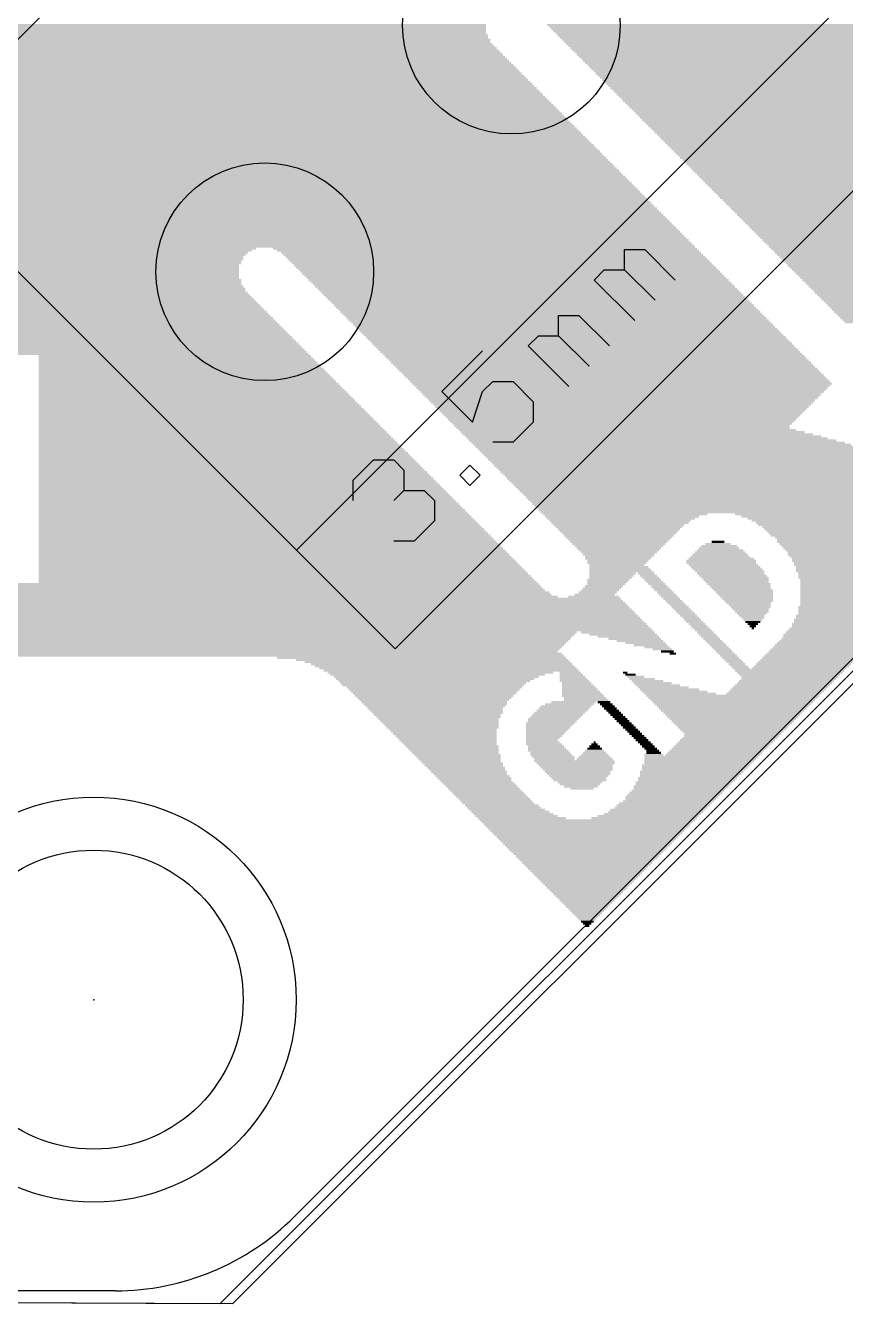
# Model space of a CAD drawing. Extents: x -40.8 to 40.8, y -42.1 to 43.9.
# Drawn here: x 15.45 to 23.67, y -40.77 to -27.94 of the extents above; entities that cross this region are included whole.
import ezdxf

# ---------------------------------------------------------------- set-up
doc = ezdxf.new("R2010")
doc.units = 0
for name, color, linetype in [('1', 22, 'CONTINUOUS'), ('16', 5, 'CONTINUOUS'), ('17', 82, 'CONTINUOUS'), ('20', 4, 'CONTINUOUS'), ('200', 2, 'CONTINUOUS'), ('21', 2, 'CONTINUOUS'), ('23', 2, 'CONTINUOUS'), ('27', 253, 'CONTINUOUS')]:
    doc.layers.add(name, color=color, linetype=linetype)

# ---------------------------------------------------------------- blocks, each defined once
blk = doc.blocks.new('ROUNDP')
blk.add_circle((0, 0), 0.5)
blk = doc.blocks.new('RECT')
blk.add_solid([(-0.5, -0.5), (0.5, -0.5), (-0.5, 0.5), (0.5, 0.5)])

msp = doc.modelspace()

# ---------------------------------------------------------------- linework, layer by layer
at = {"layer": '1'}
for p, q in [((17.526, -40.767), (40.767, -17.526)), ((-12.954, -40.64), (17.526, -40.767))]:
    msp.add_line(p, q, dxfattribs=at)
at = {"layer": '16'}
for p, q in [((17.399, -40.767), (40.64, -17.526)), ((-12.954, -40.64), (17.399, -40.767))]:
    msp.add_line(p, q, dxfattribs=at)
at = {"layer": '20'}
for p, q in [((39.8961, -18.143), (18.143, -39.8961)), ((16.3469, -40.64), (4.064, -40.64))]:
    msp.add_line(p, q, dxfattribs=at)
msp.add_circle((16.129, -37.719), 1.5, dxfattribs=at)
msp.add_arc((16.3469, -38.1), 2.54, 270, 315, dxfattribs=at)
at = {"layer": '21'}
for p, q in [((21.6281, -21.8235), (14.2035, -29.2481)), ((18.1633, -33.2079), (25.5879, -25.7833)), ((19.1533, -34.1979), (26.5779, -26.7733)), ((14.2035, -29.2481), (18.1633, -33.2079)), ((18.1633, -33.2079), (19.1533, -34.1979))]:
    msp.add_line(p, q, dxfattribs=at)
msp.add_circle((16.129, -37.719), 2.032, dxfattribs=at)
at = {"layer": '23'}
msp.add_point((16.129, -37.719), dxfattribs=at)
at = {"layer": '27'}
for p, q in [((21.4558, -30.3958), (21.4558, -30.192)), ((21.4558, -30.192), (21.6595, -30.192)), ((21.6595, -30.192), (21.9651, -30.4976)), ((21.1502, -30.4976), (21.2521, -30.3958)), ((21.5576, -30.9051), (21.1502, -30.4976)), ((21.2521, -30.3958), (21.4558, -30.3958)), ((21.4558, -30.3958), (21.7614, -30.7014)), ((20.7943, -31.0573), (20.7943, -30.8536)), ((20.7943, -30.8536), (20.998, -30.8536)), ((20.998, -30.8536), (21.3036, -31.1592)), ((20.4887, -31.1592), (20.5905, -31.0573)), ((20.5905, -31.0573), (20.7943, -31.0573)), ((20.7943, -31.0573), (21.0999, -31.3629)), ((20.0309, -31.2095), (19.6234, -31.6169)), ((20.8961, -31.5666), (20.4887, -31.1592)), ((20.0309, -31.6169), (20.1328, -31.5151)), ((20.1328, -31.5151), (20.3365, -31.5151)), ((20.3365, -31.5151), (20.5402, -31.7188)), ((19.6234, -31.6169), (19.929, -31.9225)), ((19.929, -31.9225), (20.0309, -31.6169)), ((20.5402, -31.7188), (20.5402, -31.9225)), ((20.5402, -31.9225), (20.3365, -32.1262)), ((20.3365, -32.1262), (20.1328, -32.1262)), ((18.733, -32.5073), (18.9368, -32.3036)), ((18.9368, -32.3036), (19.1405, -32.3036)), ((19.1405, -32.3036), (19.2424, -32.4055)), ((19.2424, -32.4055), (19.2424, -32.6092)), ((19.802, -32.457), (19.9039, -32.3551)), ((19.9039, -32.3551), (20.0057, -32.457)), ((18.733, -32.7111), (18.733, -32.5073)), ((19.9039, -32.5589), (19.802, -32.457)), ((20.0057, -32.457), (19.9039, -32.5589)), ((19.2424, -32.6092), (19.1405, -32.7111)), ((19.2424, -32.6092), (19.4461, -32.6092)), ((19.4461, -32.6092), (19.548, -32.7111)), ((19.548, -32.7111), (19.548, -32.9148)), ((19.548, -32.9148), (19.3442, -33.1185)), ((19.3442, -33.1185), (19.1405, -33.1185))]:
    msp.add_line(p, q, dxfattribs=at)

# ---------------------------------------------------------------- block references
at = {"layer": '17', "xscale": 2.1844, "yscale": 2.1844, "rotation": 45}
for p in [(20.32, -27.94), (20.32, -27.94), (17.8451, -30.4149), (17.8451, -30.4149)]:
    msp.add_blockref('ROUNDP', p, dxfattribs=at)
at = {"layer": '200', "yscale": 0.0212}
for p, xscale in [((16.3285, -27.938), 7.473), ((16.3391, -27.9592), 7.4519), ((22.7853, -27.938), 4.2128), ((22.8065, -27.9592), 4.2128), ((16.3073, -28.0862), 7.6), ((16.3285, -28.065), 7.5153), ((16.3496, -28.0438), 7.473), ((16.3497, -27.9803), 7.4307), ((16.3497, -28.0015), 7.4307), ((16.3603, -28.0227), 7.4095), ((22.8277, -27.9803), 4.2129), ((22.8488, -28.0015), 4.2128), ((22.87, -28.0227), 4.2128), ((22.8912, -28.0438), 4.2128), ((22.9123, -28.065), 4.2129), ((22.9335, -28.0862), 4.2128), ((16.1803, -28.2132), 8.0658), ((16.2015, -28.192), 7.9811), ((16.212, -28.1709), 7.9176), ((16.2333, -28.1497), 7.8329), ((16.2544, -28.1285), 7.7482), ((16.2755, -28.1074), 7.6635), ((22.9547, -28.1074), 4.2128), ((22.9759, -28.1285), 4.2129), ((22.997, -28.1497), 4.2128), ((23.0182, -28.1709), 4.2128), ((23.0394, -28.192), 4.2129), ((23.0605, -28.2132), 4.2128), ((15.958, -28.2555), 8.595), ((15.9792, -28.2767), 8.595), ((16.0003, -28.2979), 8.595), ((16.0215, -28.3191), 8.595), ((16.0427, -28.3402), 8.595), ((16.1591, -28.2344), 8.1504), ((23.0817, -28.2344), 4.2128), ((23.1029, -28.2555), 4.2128), ((23.1241, -28.2767), 4.2129), ((23.1452, -28.2979), 4.2128), ((23.1664, -28.3191), 4.2128), ((23.1876, -28.3402), 4.2129), ((16.0639, -28.3614), 8.5951), ((16.0744, -28.3826), 8.6162), ((16.0956, -28.4037), 8.6162), ((16.1168, -28.4249), 8.6162), ((16.1273, -28.4461), 8.6373), ((16.1485, -28.4672), 8.6374), ((23.2087, -28.3614), 4.2128), ((23.2299, -28.3826), 4.2128), ((23.2511, -28.4037), 4.2129), ((23.2722, -28.4249), 4.2128), ((23.2934, -28.4461), 4.2128), ((23.3146, -28.4672), 4.2128), ((16.1591, -28.4884), 8.6586), ((16.1803, -28.5096), 8.6585), ((16.1909, -28.5308), 8.6797), ((16.2121, -28.5519), 8.6797), ((16.2227, -28.5731), 8.7009), ((16.2438, -28.5943), 8.7008), ((23.3358, -28.4884), 4.2129), ((23.3569, -28.5096), 4.2128), ((23.3781, -28.5308), 4.2128), ((23.3993, -28.5519), 4.2129), ((23.4204, -28.5731), 4.2128), ((23.4416, -28.5943), 4.2128), ((16.2544, -28.6154), 8.722), ((16.265, -28.6366), 8.7432), ((16.2755, -28.6578), 8.7643), ((16.3178, -28.7213), 8.8067), ((16.2967, -28.6789), 8.7644), ((16.3073, -28.7001), 8.7856), ((23.4627, -28.6154), 4.2129), ((23.4839, -28.6366), 4.2128), ((23.5051, -28.6578), 4.2128), ((23.5263, -28.6789), 4.2128), ((23.558, -28.7001), 4.234), ((23.5898, -28.7213), 4.2552), ((16.3285, -28.7425), 8.8279), ((16.3497, -28.7636), 8.8279), ((16.3603, -28.7848), 8.8491), ((16.3708, -28.806), 8.8702), ((16.3814, -28.8271), 8.8914), ((16.8577, -28.8483), 7.9811), ((24.0556, -28.7425), 5.1443), ((24.0661, -28.7636), 5.1232), ((24.0873, -28.7848), 5.1231), ((24.0979, -28.806), 5.1019), ((24.119, -28.8271), 5.102), ((24.1296, -28.8483), 5.0808), ((16.8683, -28.8695), 8.0022), ((16.8789, -28.8906), 8.0234), ((16.8895, -28.9118), 8.0446), ((16.9001, -28.933), 8.0657), ((16.9107, -28.9542), 8.0869), ((16.9213, -28.9753), 8.1081), ((24.1508, -28.8695), 5.0808), ((24.1614, -28.8906), 5.0596), ((24.1826, -28.9118), 5.0597), ((23.865, -28.933), 4.3822), ((23.8756, -28.9542), 4.361), ((23.8756, -28.9753), 4.3187), ((16.9319, -28.9965), 8.1293), ((16.9424, -29.0177), 8.1504), ((16.953, -29.0388), 8.1716), ((16.9636, -29.06), 8.1928), ((16.9742, -29.0812), 8.2139), ((16.9848, -29.1023), 8.2351), ((23.8756, -28.9965), 4.2763), ((23.8756, -29.0177), 4.234), ((23.8756, -29.0388), 4.1917), ((23.8756, -29.06), 4.1493), ((23.8756, -29.0812), 4.107), ((23.8756, -29.1023), 4.0646), ((16.5402, -29.187), 9.2936), ((16.5508, -29.2082), 9.3148), ((16.5614, -29.2294), 9.3359), ((17.0059, -29.1447), 8.2774), ((17.0165, -29.1659), 8.2986), ((16.9954, -29.1235), 8.2563), ((23.8756, -29.1235), 4.0223), ((23.8756, -29.1447), 3.98), ((23.8756, -29.1659), 3.9376), ((23.9179, -29.187), 3.98), ((23.865, -29.2082), 3.8318), ((23.8756, -29.2294), 3.8106), ((16.5931, -29.3564), 9.5265), ((16.5825, -29.3141), 9.463), ((16.5931, -29.3352), 9.4842), ((16.5614, -29.2505), 9.3783), ((16.572, -29.2717), 9.3995), ((16.5825, -29.2929), 9.4206), ((23.8756, -29.2505), 3.7683), ((23.8756, -29.2717), 3.7259), ((23.8756, -29.2929), 3.6836), ((23.8756, -29.3141), 3.6412), ((23.8756, -29.3352), 3.5989), ((23.8756, -29.3564), 3.5566), ((16.6143, -29.4622), 9.6959), ((16.6249, -29.4834), 9.7171), ((16.6143, -29.4411), 9.6535), ((16.6037, -29.3987), 9.59), ((16.6143, -29.4199), 9.6112), ((16.6037, -29.3776), 9.5477), ((23.8756, -29.3776), 3.5142), ((23.8756, -29.3987), 3.4719), ((23.8756, -29.4199), 3.4295), ((23.8756, -29.4411), 3.3872), ((23.8756, -29.4622), 3.3449), ((23.8756, -29.4834), 3.3025), ((16.6249, -29.6104), 9.9711), ((16.6249, -29.5893), 9.9287), ((16.6249, -29.5681), 9.8863), ((16.6249, -29.5469), 9.8441), ((16.6249, -29.5257), 9.8017), ((16.6249, -29.5046), 9.7593), ((23.8756, -29.5046), 3.2602), ((23.8756, -29.5257), 3.2178), ((23.8756, -29.5469), 3.1755), ((23.8756, -29.5681), 3.1332), ((23.8756, -29.5893), 3.0908), ((23.8756, -29.6104), 3.0485), ((16.6249, -29.6739), 10.0981), ((16.6249, -29.6528), 10.0557), ((16.6249, -29.6316), 10.0135), ((16.8471, -29.6951), 9.6959), ((16.8788, -29.7163), 9.6747), ((16.9213, -29.7374), 9.6323), ((16.953, -29.7586), 9.6112), ((23.8756, -29.6316), 3.0061), ((23.8756, -29.6528), 2.9638), ((23.8756, -29.6739), 2.9215), ((23.8756, -29.6951), 2.8791), ((23.8756, -29.7163), 2.8368), ((23.8756, -29.7374), 2.7944), ((23.8756, -29.7586), 2.7521), ((16.9847, -29.7798), 9.59), ((17.0165, -29.801), 9.5688), ((17.0482, -29.8221), 9.5477), ((17.08, -29.8433), 9.5265), ((17.1224, -29.8645), 9.4841), ((17.1541, -29.8856), 9.463), ((23.8968, -29.7798), 2.7521), ((23.918, -29.801), 2.7521), ((23.9391, -29.8221), 2.7521), ((23.9603, -29.8433), 2.7521), ((23.9815, -29.8645), 2.7521), ((24.0025, -29.8856), 2.7521), ((17.1859, -29.9068), 9.4419), ((17.2176, -29.928), 9.4206), ((17.2706, -30.0127), 9.4841), ((17.2599, -29.9703), 9.4207), ((17.2493, -29.9491), 9.3995), ((17.2705, -29.9915), 9.4418), ((24.0237, -29.9068), 2.7521), ((24.0343, -29.928), 2.7309), ((24.0556, -29.9491), 2.7309), ((24.0767, -29.9703), 2.731), ((24.0979, -29.9915), 2.7309), ((24.1191, -30.0127), 2.7309), ((17.2811, -30.1397), 9.717), ((17.2812, -30.1185), 9.6747), ((17.2705, -30.0762), 9.6112), ((17.2811, -30.0973), 9.6324), ((17.2706, -30.055), 9.5689), ((17.2706, -30.0338), 9.5265), ((24.1402, -30.0338), 2.731), ((24.1614, -30.055), 2.7309), ((24.1826, -30.0762), 2.7309), ((24.2037, -30.0973), 2.731), ((24.2248, -30.1185), 2.7309), ((24.2355, -30.1397), 2.7097), ((14.5396, -30.2244), 6.2664), ((14.529, -30.2455), 6.2452), ((14.529, -30.2667), 6.2028), ((15.0689, -30.182), 5.3771), ((15.0477, -30.2032), 5.3348), ((17.2811, -30.1608), 9.7594), ((20.0544, -30.182), 4.2552), ((20.0861, -30.2032), 4.234), ((20.1179, -30.2244), 4.2128), ((20.1391, -30.2455), 4.2128), ((20.1603, -30.2667), 4.2129), ((24.2567, -30.1608), 2.7097), ((24.2778, -30.182), 2.7098), ((24.299, -30.2032), 2.7098), ((24.3202, -30.2244), 2.7097), ((24.3413, -30.2455), 2.7098), ((24.3625, -30.2667), 2.7098), ((14.5396, -30.2879), 6.1816), ((14.5291, -30.309), 6.1605), ((14.5396, -30.3302), 6.1393), ((14.5291, -30.3514), 6.1181), ((14.5396, -30.3725), 6.097), ((14.5396, -30.3937), 6.097), ((20.1814, -30.2879), 4.2128), ((20.2026, -30.309), 4.2128), ((20.2238, -30.3302), 4.2129), ((20.2449, -30.3514), 4.2128), ((20.2661, -30.3725), 4.2128), ((20.2873, -30.3937), 4.2129), ((24.3837, -30.2879), 2.7097), ((24.7435, -30.309), 3.3872), ((24.7436, -30.3302), 3.3449), ((24.7542, -30.3514), 3.3237), ((24.7542, -30.3725), 3.2813), ((24.7541, -30.3937), 3.239), ((14.5502, -30.4149), 6.0758), ((14.5608, -30.4361), 6.0546), ((14.5608, -30.4572), 6.0546), ((14.5714, -30.4784), 6.0335), ((14.582, -30.4996), 6.0547), ((14.5926, -30.5207), 6.0335), ((20.3084, -30.4149), 4.2128), ((20.3296, -30.4361), 4.2128), ((20.3508, -30.4572), 4.2128), ((20.372, -30.4784), 4.2129), ((20.3931, -30.4996), 4.2128), ((20.4143, -30.5207), 4.2128), ((24.7647, -30.4149), 3.2178), ((24.7542, -30.4361), 3.1543), ((24.7541, -30.4572), 3.112), ((24.7436, -30.4784), 3.0485), ((24.7118, -30.4996), 2.9426), ((24.6695, -30.5207), 2.8157), ((14.5926, -30.5419), 6.0335), ((14.6137, -30.5631), 6.0334), ((14.6243, -30.5842), 6.0546), ((14.6349, -30.6054), 6.0335), ((14.6666, -30.6478), 6.0546), ((14.6561, -30.6266), 6.0335), ((20.4354, -30.5419), 4.2129), ((20.4566, -30.5631), 4.2128), ((20.4778, -30.5842), 4.2128), ((20.499, -30.6054), 4.2129), ((20.5201, -30.6266), 4.2128), ((20.5413, -30.6478), 4.2128), ((24.6801, -30.5419), 2.7945), ((24.6907, -30.5631), 2.7733), ((24.7118, -30.5842), 2.7732), ((24.7224, -30.6054), 2.7521), ((24.733, -30.6266), 2.7309), ((24.7436, -30.6478), 2.7097), ((11.0784, -30.7748), 13.4853), ((14.6031, -30.7536), 6.3934), ((14.6243, -30.7324), 6.3086), ((14.656, -30.7113), 6.2028), ((14.6772, -30.6901), 6.1182), ((14.6878, -30.6689), 6.0546), ((20.5625, -30.6689), 4.2128), ((20.5837, -30.6901), 4.2129), ((20.6048, -30.7113), 4.2128), ((20.626, -30.7324), 4.2128), ((20.6471, -30.7536), 4.2129), ((20.6683, -30.7748), 4.2128), ((24.7541, -30.6689), 2.6886), ((24.7647, -30.6901), 2.6674), ((24.7753, -30.7113), 2.6462), ((24.7965, -30.7324), 2.6463), ((23.9073, -30.7536), 0.8256), ((23.9074, -30.7748), 0.7833), ((11.0889, -30.7959), 13.5064), ((11.0995, -30.8171), 13.5276), ((11.1101, -30.8383), 13.5488), ((11.1207, -30.8595), 13.5699), ((11.1313, -30.8806), 13.5911), ((11.1418, -30.9018), 13.6123), ((20.6895, -30.7959), 4.2128), ((20.7107, -30.8171), 4.2129), ((20.7318, -30.8383), 4.2128), ((20.753, -30.8595), 4.2128), ((20.7742, -30.8806), 4.2128), ((20.7954, -30.9018), 4.2129), ((23.9074, -30.7959), 0.7409), ((23.9073, -30.8171), 0.6986), ((23.9074, -30.8383), 0.6563), ((23.9074, -30.8595), 0.6139), ((23.9073, -30.8806), 0.5716), ((23.9074, -30.9018), 0.5293), ((11.1524, -30.923), 13.6334), ((11.163, -30.9441), 13.6546), ((11.1736, -30.9653), 13.6758), ((11.1842, -30.9865), 13.697), ((11.2054, -31.0288), 13.7393), ((11.1948, -31.0077), 13.7181), ((20.8165, -30.923), 4.2128), ((20.8377, -30.9441), 4.2128), ((20.8589, -30.9653), 4.2129), ((20.88, -30.9865), 4.2128), ((20.9012, -31.0077), 4.2128), ((20.9224, -31.0288), 4.2129), ((23.9074, -30.923), 0.4869), ((11.216, -31.05), 13.7605), ((11.2265, -31.0712), 13.7816), ((11.2371, -31.0923), 13.8028), ((11.2477, -31.1135), 13.824), ((11.2583, -31.1347), 13.8451), ((11.2689, -31.1558), 13.8663), ((20.9435, -31.05), 4.2128), ((20.9647, -31.0712), 4.2128), ((20.9859, -31.0923), 4.2128), ((21.007, -31.1135), 4.2129), ((21.0282, -31.1347), 4.2128), ((21.0494, -31.1558), 4.2128), ((11.3006, -31.2193), 13.9298), ((11.2795, -31.177), 13.8875), ((11.2901, -31.1982), 13.9087), ((15.2594, -31.2405), 6.0546), ((16.9424, -31.2617), 2.731), ((16.953, -31.2829), 2.7521), ((21.0706, -31.177), 4.2129), ((21.0917, -31.1982), 4.2128), ((21.1129, -31.2193), 4.2128), ((21.1341, -31.2405), 4.2129), ((21.1552, -31.2617), 4.2128), ((21.1764, -31.2829), 4.2128), ((16.9847, -31.3464), 2.8156), ((16.9953, -31.3675), 2.8368), ((17.0059, -31.3887), 2.858), ((17.0165, -31.4099), 2.8792), ((16.9636, -31.304), 2.7733), ((16.9742, -31.3252), 2.7945), ((21.1976, -31.304), 4.2128), ((21.2188, -31.3252), 4.2129), ((21.2399, -31.3464), 4.2128), ((21.2611, -31.3675), 4.2128), ((21.2823, -31.3887), 4.2129), ((21.3034, -31.4099), 4.2128), ((17.027, -31.431), 2.9003), ((17.0376, -31.4522), 2.9215), ((17.0482, -31.4734), 2.9427), ((17.0588, -31.4946), 2.9638), ((17.0694, -31.5157), 2.985), ((17.08, -31.5369), 3.0062), ((21.3246, -31.431), 4.2128), ((21.3458, -31.4522), 4.2129), ((21.3669, -31.4734), 4.2128), ((21.3881, -31.4946), 4.2128), ((21.4093, -31.5157), 4.2128), ((21.4305, -31.5369), 4.2129), ((17.0906, -31.5581), 3.0273), ((17.1012, -31.5792), 3.0485), ((17.1118, -31.6004), 3.0697), ((17.1224, -31.6216), 3.0909), ((17.1329, -31.6427), 3.112), ((17.1435, -31.6639), 3.1332), ((21.4305, -31.5581), 4.1705), ((21.4305, -31.5792), 4.1281), ((21.4304, -31.6004), 4.0858), ((21.4305, -31.6216), 4.0435), ((21.4305, -31.6427), 4.0011), ((21.4304, -31.6639), 3.9588), ((17.1541, -31.6851), 3.1544), ((17.1964, -31.7698), 3.239), ((17.207, -31.7909), 3.2602), ((17.1647, -31.7063), 3.1755), ((17.1753, -31.7274), 3.1967), ((17.1859, -31.7486), 3.2179), ((21.4305, -31.6851), 3.9165), ((21.4305, -31.7063), 3.8741), ((21.4305, -31.7274), 3.8317), ((21.4305, -31.7486), 3.7895), ((21.4305, -31.7698), 3.7471), ((21.4305, -31.7909), 3.7047), ((17.2599, -31.8968), 3.3661), ((17.2176, -31.8121), 3.2814), ((17.2282, -31.8333), 3.3026), ((17.2387, -31.8544), 3.3237), ((17.2493, -31.8756), 3.3449), ((17.2705, -31.918), 3.3872), ((17.2811, -31.9391), 3.4084), ((21.4304, -31.8121), 3.6624), ((21.4305, -31.8333), 3.6201), ((21.4305, -31.8544), 3.5777), ((21.4304, -31.8756), 3.5354), ((21.4305, -31.8968), 3.4931), ((21.4305, -31.918), 3.4507), ((21.4305, -31.9391), 3.4083), ((17.2917, -31.9603), 3.4296), ((17.3023, -31.9815), 3.4507), ((17.3129, -32.0026), 3.4719), ((17.3446, -32.0661), 3.5354), ((17.3235, -32.0238), 3.4931), ((17.3341, -32.045), 3.5143), ((21.4305, -31.9603), 3.3661), ((21.4411, -31.9815), 3.3449), ((21.4834, -32.0026), 3.3872), ((21.5363, -32.0238), 3.4507), ((21.5892, -32.045), 3.5142), ((21.6422, -32.0661), 3.5777), ((17.3552, -32.0873), 3.5566), ((17.3658, -32.1085), 3.5778), ((17.4081, -32.1932), 3.6624), ((17.3764, -32.1297), 3.5989), ((17.387, -32.1508), 3.6201), ((17.3976, -32.172), 3.6413), ((21.6845, -32.0873), 3.6201), ((21.7374, -32.1085), 3.6836), ((21.7904, -32.1297), 3.7471), ((21.8327, -32.1508), 3.7894), ((21.8856, -32.172), 3.853), ((21.9385, -32.1932), 3.9164), ((17.4187, -32.2143), 3.6836), ((17.4293, -32.2355), 3.7048), ((17.4399, -32.2567), 3.726), ((17.4611, -32.299), 3.7683), ((17.4717, -32.3202), 3.7895), ((17.4505, -32.2778), 3.7471), ((21.9915, -32.2143), 3.9799), ((22.0338, -32.2355), 4.0223), ((22.0867, -32.2567), 4.0858), ((22.1396, -32.2778), 4.1493), ((22.1926, -32.299), 4.2129), ((22.2349, -32.3202), 4.2552), ((17.4822, -32.3414), 3.8106), ((17.4928, -32.3625), 3.8318), ((17.5034, -32.3837), 3.853), ((17.514, -32.4049), 3.8741), ((17.5246, -32.426), 3.8953), ((17.5352, -32.4472), 3.9165), ((22.2879, -32.3414), 4.3187), ((22.3407, -32.3625), 4.3821), ((22.3937, -32.3837), 4.4457), ((22.436, -32.4049), 4.488), ((22.489, -32.426), 4.5515), ((22.9335, -32.4472), 5.3984), ((17.5563, -32.4895), 3.9588), ((17.5669, -32.5107), 3.98), ((17.5775, -32.5319), 4.0012), ((17.588, -32.5531), 4.0223), ((17.5986, -32.5742), 4.0435), ((17.5458, -32.4684), 3.9377), ((22.9335, -32.4684), 5.356), ((22.9335, -32.4895), 5.3136), ((22.9335, -32.5107), 5.2714), ((22.9335, -32.5319), 5.229), ((22.9335, -32.5531), 5.1866), ((22.9336, -32.5742), 5.1443), ((17.6092, -32.5954), 4.0647), ((17.6198, -32.6166), 4.0858), ((17.6304, -32.6377), 4.107), ((17.641, -32.6589), 4.1282), ((17.6516, -32.6801), 4.1494), ((17.6622, -32.7012), 4.1705), ((22.9335, -32.5954), 5.102), ((22.9335, -32.6166), 5.0596), ((22.9336, -32.6377), 5.0173), ((22.9335, -32.6589), 4.975), ((22.9335, -32.6801), 4.9326), ((22.9335, -32.7012), 4.8902), ((17.6728, -32.7224), 4.1917), ((17.6834, -32.7436), 4.2129), ((17.6939, -32.7648), 4.234), ((17.7045, -32.7859), 4.2552), ((17.7151, -32.8071), 4.2764), ((17.7257, -32.8283), 4.2975), ((22.9335, -32.7224), 4.848), ((22.9335, -32.7436), 4.8056), ((22.9335, -32.7648), 4.7632), ((22.9336, -32.7859), 4.7209), ((22.9335, -32.8071), 4.6786), ((22.9335, -32.8283), 4.6362), ((17.768, -32.9129), 4.3822), ((17.7786, -32.9341), 4.4034), ((17.7892, -32.9553), 4.4246), ((17.7363, -32.8494), 4.3187), ((17.7469, -32.8706), 4.3399), ((17.7575, -32.8918), 4.3611), ((21.4622, -32.8494), 1.6512), ((21.4304, -32.8706), 1.5454), ((21.4199, -32.8918), 1.4819), ((21.4093, -32.9129), 1.4184), ((21.4093, -32.9341), 1.3761), ((21.3987, -32.9553), 1.3126), ((23.8968, -32.8494), 2.6675), ((23.9179, -32.8706), 2.5828), ((23.9391, -32.8918), 2.498), ((23.9497, -32.9129), 2.4345), ((23.9603, -32.9341), 2.3711), ((23.9603, -32.9553), 2.3287), ((17.7997, -32.9765), 4.4457), ((17.8103, -32.9976), 4.4669), ((17.8209, -33.0188), 4.4881), ((17.8315, -33.04), 4.5092), ((17.8421, -33.0611), 4.5304), ((17.8527, -33.0823), 4.5516), ((21.3987, -32.9765), 1.2702), ((21.3987, -32.9976), 1.2278), ((21.3986, -33.0188), 1.1855), ((21.3987, -33.04), 1.1432), ((21.3987, -33.0611), 1.1008), ((21.3986, -33.0823), 1.0585), ((23.9708, -32.9765), 2.2652), ((23.9709, -32.9976), 2.2229), ((23.9709, -33.0188), 2.1805), ((23.9709, -33.04), 2.1381), ((23.9709, -33.0611), 2.0959), ((23.9815, -33.0823), 2.0323), ((17.8633, -33.1035), 4.5728), ((17.9056, -33.1882), 4.6574), ((17.9162, -33.2093), 4.6786), ((17.8739, -33.1246), 4.5939), ((17.8845, -33.1458), 4.6151), ((17.8951, -33.167), 4.6363), ((21.3987, -33.1035), 1.0162), ((21.3987, -33.1246), 0.9738), ((21.3986, -33.1458), 0.9315), ((21.3987, -33.167), 0.8892), ((21.3987, -33.1882), 0.8468), ((21.3987, -33.2093), 0.8044), ((22.4149, -33.2093), 0.4657), ((22.4043, -33.1882), 0.4023), ((22.4043, -33.167), 0.3599), ((22.3937, -33.1458), 0.254), ((22.3937, -33.1246), 0.127), ((23.9814, -33.1035), 1.99), ((23.9708, -33.1246), 1.9688), ((23.9709, -33.1458), 1.9265), ((23.9709, -33.167), 1.8841), ((23.9708, -33.1882), 1.8418), ((23.9709, -33.2093), 1.7995), ((17.9268, -33.2305), 4.6998), ((17.9797, -33.3363), 4.8056), ((17.9374, -33.2517), 4.7209), ((17.948, -33.2728), 4.7421), ((17.9586, -33.294), 4.7633), ((17.9692, -33.3152), 4.7845), ((21.3986, -33.2305), 0.7621), ((21.3987, -33.2517), 0.7198), ((21.3987, -33.2728), 0.6774), ((21.3881, -33.294), 0.6562), ((21.3881, -33.3152), 0.614), ((21.3775, -33.3363), 0.5928), ((22.4254, -33.3152), 0.6986), ((22.4254, -33.3363), 0.6986), ((22.4255, -33.294), 0.6563), ((22.4149, -33.2728), 0.5927), ((22.4149, -33.2517), 0.5505), ((22.4149, -33.2305), 0.5081), ((23.9709, -33.2305), 1.7571), ((23.9603, -33.2517), 1.7359), ((23.9603, -33.2728), 1.6936), ((23.9603, -33.294), 1.6513), ((23.9497, -33.3152), 1.6301), ((23.9497, -33.3363), 1.5877), ((18.0114, -33.3999), 4.8691), ((17.9903, -33.3575), 4.8268), ((18.0009, -33.3787), 4.848), ((18.0221, -33.421), 4.8903), ((18.0327, -33.4422), 4.9115), ((18.0432, -33.4634), 4.9326), ((21.3775, -33.3575), 0.5504), ((21.3987, -33.3787), 0.5928), ((21.4199, -33.421), 0.6351), ((21.3246, -33.4634), 0.4446), ((21.4093, -33.3999), 0.6139), ((21.3352, -33.4422), 0.4657), ((21.6739, -33.4422), 0.1694), ((21.6951, -33.4634), 0.1693), ((22.4466, -33.3575), 0.6986), ((22.4678, -33.3787), 0.6986), ((22.4889, -33.3999), 0.6986), ((22.5101, -33.421), 0.6986), ((22.5207, -33.4422), 0.6774), ((22.5419, -33.4634), 0.6775), ((23.9391, -33.3575), 1.5666), ((23.9391, -33.3787), 1.5242), ((23.9285, -33.3999), 1.503), ((23.918, -33.421), 1.4819), ((23.9179, -33.4422), 1.4396), ((23.9073, -33.4634), 1.4184), ((12.5073, -33.5904), 16.2586), ((17.5775, -33.5692), 6.0758), ((17.6198, -33.548), 5.9487), ((18.0538, -33.4845), 4.9538), ((18.0644, -33.5057), 4.975), ((18.075, -33.5269), 4.9962), ((21.2294, -33.5904), 0.3811), ((21.2505, -33.5692), 0.381), ((21.2928, -33.5057), 0.4234), ((21.2823, -33.5269), 0.4023), ((21.2717, -33.548), 0.3811), ((21.314, -33.4845), 0.4234), ((21.7163, -33.4845), 0.1693), ((21.7374, -33.5057), 0.1694), ((21.7586, -33.5269), 0.1694), ((21.7797, -33.548), 0.1693), ((21.8009, -33.5692), 0.1694), ((21.8221, -33.5904), 0.1694), ((22.5631, -33.4845), 0.6775), ((22.5737, -33.5057), 0.6563), ((22.5843, -33.5269), 0.6351), ((22.6054, -33.548), 0.6351), ((22.616, -33.5692), 0.6139), ((22.6266, -33.5904), 0.5927), ((23.8968, -33.4845), 1.3973), ((23.8968, -33.5057), 1.3549), ((23.8862, -33.5269), 1.3337), ((23.8756, -33.548), 1.3125), ((23.865, -33.5692), 1.2914), ((23.8544, -33.5904), 1.2702), ((12.5285, -33.6116), 16.2585), ((12.5496, -33.6327), 16.3009), ((12.5602, -33.6539), 16.322), ((12.9201, -33.6962), 16.9996), ((12.6026, -33.6751), 16.3645), ((12.9413, -33.7174), 16.9995), ((21.1447, -33.6751), 0.5081), ((21.1552, -33.6539), 0.4022), ((21.187, -33.6327), 0.381), ((21.2081, -33.6116), 0.3811), ((21.8433, -33.6116), 0.1693), ((21.8644, -33.6327), 0.1694), ((21.8856, -33.6539), 0.1694), ((21.9068, -33.6751), 0.1693), ((21.928, -33.6962), 0.1693), ((21.9491, -33.7174), 0.1694), ((22.6477, -33.6116), 0.5928), ((22.6583, -33.6327), 0.5716), ((22.6689, -33.6539), 0.5504), ((22.6795, -33.6751), 0.5293), ((22.69, -33.6962), 0.5081), ((22.7006, -33.7174), 0.4869), ((23.8438, -33.6116), 1.249), ((23.8332, -33.6327), 1.2279), ((23.8226, -33.6539), 1.2067), ((23.8015, -33.6962), 1.1644), ((23.7909, -33.7174), 1.1432), ((23.8121, -33.6751), 1.1855), ((12.9519, -33.7386), 17.0207), ((12.9731, -33.7597), 17.0207), ((12.9836, -33.7809), 17.0418), ((13.0048, -33.8021), 17.0418), ((13.0154, -33.8233), 17.063), ((13.0365, -33.8444), 17.063), ((21.9703, -33.7386), 0.1694), ((21.9915, -33.7597), 0.1693), ((22.0126, -33.7809), 0.1694), ((22.0338, -33.8021), 0.1694), ((22.055, -33.8233), 0.1693), ((22.0761, -33.8444), 0.1694), ((22.7006, -33.7386), 0.4445), ((22.7112, -33.7597), 0.4234), ((22.7218, -33.7809), 0.4022), ((22.7218, -33.8021), 0.3599), ((22.7324, -33.8233), 0.3388), ((22.7324, -33.8444), 0.2964), ((23.7486, -33.7809), 1.1009), ((23.738, -33.8021), 1.0797), ((23.7274, -33.8233), 1.0585), ((23.7168, -33.8444), 1.0374), ((23.7803, -33.7386), 1.122), ((23.7697, -33.7597), 1.1008), ((13.0577, -33.8656), 17.063), ((13.0683, -33.8868), 17.0842), ((13.0895, -33.9079), 17.0842), ((13.1106, -33.9291), 17.0842), ((13.1318, -33.9503), 17.0842), ((13.153, -33.9714), 17.0842), ((22.0973, -33.8656), 0.1694), ((22.1185, -33.8868), 0.1693), ((22.1396, -33.9079), 0.1693), ((22.1608, -33.9291), 0.1694), ((22.182, -33.9503), 0.1694), ((22.2032, -33.9714), 0.1693), ((22.7324, -33.8656), 0.254), ((22.743, -33.8868), 0.2329), ((22.743, -33.9079), 0.1905), ((22.743, -33.9291), 0.1482), ((22.743, -33.9503), 0.1058), ((22.743, -33.9714), 0.0635), ((23.6321, -33.9503), 0.995), ((23.6215, -33.9714), 0.9738), ((23.6639, -33.9079), 1.0162), ((23.6533, -33.9291), 0.995), ((23.6957, -33.8656), 1.0373), ((23.6851, -33.8868), 1.0161), ((13.1741, -33.9926), 17.0842), ((13.1953, -34.0138), 17.0842), ((12.8249, -34.035), 16.3009), ((12.8249, -34.0561), 16.2585), ((12.8248, -34.0773), 16.2162), ((12.8354, -34.0985), 16.1527), ((21.3881, -34.035), 0.741), ((21.441, -34.0561), 0.6774), ((21.494, -34.0773), 0.6139), ((21.5574, -34.0985), 0.5293), ((22.2243, -33.9926), 0.1694), ((22.2455, -34.0138), 0.1694), ((22.2667, -34.035), 0.1693), ((22.2878, -34.0561), 0.1694), ((22.309, -34.0773), 0.1694), ((22.3301, -34.0985), 0.1693), ((22.743, -33.9926), 0.0212), ((23.5051, -34.0985), 0.9526), ((23.5369, -34.0561), 0.9739), ((23.5263, -34.0773), 0.9527), ((23.558, -34.035), 0.9738), ((23.5792, -34.0138), 0.9738), ((23.6004, -33.9926), 0.9738), ((12.8354, -34.1196), 16.1104), ((12.846, -34.1408), 16.0468), ((12.846, -34.162), 16.0046), ((12.8566, -34.1831), 15.941), ((12.8672, -34.2043), 15.8775), ((12.8884, -34.2255), 15.7929), ((12.9413, -34.2467), 15.7717), ((21.6104, -34.1196), 0.4658), ((21.6633, -34.1408), 0.4022), ((21.7163, -34.162), 0.3387), ((21.7797, -34.1831), 0.2541), ((21.8327, -34.2043), 0.1905), ((21.8856, -34.2255), 0.127), ((21.9385, -34.2467), 0.0635), ((22.3514, -34.1196), 0.1693), ((22.3725, -34.1408), 0.1694), ((22.3937, -34.162), 0.1694), ((22.4149, -34.1831), 0.1693), ((22.436, -34.2043), 0.1694), ((22.4572, -34.2255), 0.1694), ((22.4784, -34.2467), 0.1693), ((23.3569, -34.2467), 0.9526), ((23.3781, -34.2255), 0.9526), ((23.3993, -34.2043), 0.9527), ((23.4204, -34.1831), 0.9526), ((23.4416, -34.162), 0.9526), ((23.4627, -34.1408), 0.9527), ((23.484, -34.1196), 0.9527), ((12.9942, -34.2678), 15.7082), ((19.4193, -34.289), 2.9003), ((19.5252, -34.3102), 2.7309), ((19.5781, -34.3313), 2.6674), ((19.6204, -34.3525), 2.625), ((19.6522, -34.3737), 2.6039), ((22.4995, -34.2678), 0.1694), ((22.5207, -34.289), 0.1694), ((22.5419, -34.3102), 0.1693), ((22.5631, -34.3313), 0.1693), ((22.5842, -34.3525), 0.1694), ((22.6054, -34.3737), 0.1694), ((23.2299, -34.3737), 0.9526), ((23.2511, -34.3525), 0.9527), ((23.2722, -34.3313), 0.9527), ((23.2934, -34.3102), 0.9526), ((23.3146, -34.289), 0.9527), ((23.3358, -34.2678), 0.9527), ((19.6839, -34.3948), 2.5828), ((19.7157, -34.416), 2.5616), ((19.6098, -34.4372), 2.2652), ((19.5781, -34.4584), 2.1593), ((19.5675, -34.4795), 2.0535), ((19.5569, -34.5007), 1.99), ((20.9118, -34.4372), 0.2117), ((20.9224, -34.4584), 0.2329), ((20.933, -34.4795), 0.2541), ((20.9435, -34.5007), 0.2752), ((21.4622, -34.4372), 0.0424), ((21.5151, -34.4584), 0.1058), ((21.568, -34.4795), 0.1693), ((21.6316, -34.5007), 0.2541), ((22.6266, -34.3948), 0.1693), ((23.1135, -34.416), 1.1009), ((23.1135, -34.4372), 1.0585), ((23.1135, -34.4584), 1.0161), ((23.1135, -34.4795), 0.9739), ((23.1029, -34.5007), 0.9527), ((23.2087, -34.3948), 0.9526), ((19.5463, -34.5219), 1.9264), ((19.5357, -34.543), 1.863), ((19.5357, -34.5642), 1.8206), ((19.5464, -34.5854), 1.7571), ((19.5463, -34.6065), 1.7148), ((19.5463, -34.6277), 1.6724), ((20.9541, -34.5219), 0.2964), ((20.9964, -34.5854), 0.3387), ((21.007, -34.6065), 0.3599), ((21.0176, -34.6277), 0.3811), ((20.9753, -34.543), 0.2964), ((20.9859, -34.5642), 0.3175), ((21.6845, -34.5219), 0.3176), ((21.7374, -34.543), 0.381), ((21.7903, -34.5642), 0.4446), ((21.8433, -34.5854), 0.5081), ((21.9068, -34.6065), 0.5927), ((21.9597, -34.6277), 0.6562), ((22.9759, -34.6277), 0.9527), ((22.997, -34.6065), 0.9526), ((23.0182, -34.5854), 0.9526), ((23.0394, -34.5642), 0.9527), ((23.0606, -34.543), 0.9527), ((23.0817, -34.5219), 0.9526), ((19.5464, -34.6489), 1.6301), ((19.5463, -34.6701), 1.5878), ((19.5463, -34.6912), 1.5454), ((19.5463, -34.7124), 1.503), ((19.5463, -34.7336), 1.4608), ((19.5569, -34.7547), 1.4396), ((20.9012, -34.7547), 0.4869), ((20.9435, -34.7336), 0.4446), ((21.0282, -34.6489), 0.4022), ((21.0388, -34.6701), 0.4234), ((21.06, -34.6912), 0.4234), ((21.0706, -34.7124), 0.4445), ((21.2505, -34.7336), 0.127), ((21.2717, -34.7547), 0.127), ((22.0126, -34.6489), 0.7198), ((22.5419, -34.6701), 1.7359), ((22.5419, -34.6912), 1.6936), ((22.5419, -34.7124), 1.6513), ((22.5419, -34.7336), 1.6089), ((22.5419, -34.7547), 1.5666), ((22.9547, -34.6489), 0.9526), ((19.5569, -34.7759), 1.3972), ((19.5569, -34.7971), 1.3548), ((19.5675, -34.8182), 1.3337), ((19.5781, -34.8394), 1.3125), ((19.5781, -34.8606), 1.2702), ((19.5887, -34.8818), 1.2491), ((20.7636, -34.8818), 0.5081), ((20.7848, -34.8606), 0.5081), ((20.8059, -34.8394), 0.5081), ((20.8271, -34.8182), 0.508), ((20.8483, -34.7971), 0.5081), ((20.8695, -34.7759), 0.5081), ((21.2928, -34.7759), 0.127), ((21.314, -34.7971), 0.127), ((21.3352, -34.8182), 0.127), ((21.3564, -34.8394), 0.1271), ((21.3775, -34.8606), 0.127), ((21.3987, -34.8818), 0.127), ((22.5419, -34.7759), 1.5243), ((22.5419, -34.7971), 1.4819), ((22.5419, -34.8182), 1.4395), ((22.5419, -34.8394), 1.3972), ((22.5419, -34.8606), 1.3549), ((22.5419, -34.8818), 1.3125), ((19.5887, -34.9029), 1.2067), ((19.5993, -34.9241), 1.1855), ((19.6098, -34.9453), 1.1644), ((19.6204, -34.9664), 1.1432), ((19.631, -34.9876), 1.122), ((19.631, -35.0088), 1.0796), ((20.7107, -34.9453), 0.4869), ((20.7001, -34.9664), 0.4657), ((20.6895, -34.9876), 0.4446), ((20.6789, -35.0088), 0.4234), ((20.7425, -34.9029), 0.5081), ((20.7319, -34.9241), 0.4869), ((21.4199, -34.9029), 0.1271), ((21.441, -34.9241), 0.127), ((21.4622, -34.9453), 0.127), ((21.4834, -34.9664), 0.127), ((21.5045, -34.9876), 0.127), ((21.5257, -35.0088), 0.127), ((22.5419, -34.9029), 1.2702), ((22.5419, -34.9241), 1.2279), ((22.5419, -34.9453), 1.1855), ((22.5419, -34.9664), 1.1432), ((22.5419, -34.9876), 1.1009), ((22.5419, -35.0088), 1.0585), ((19.6416, -35.0299), 1.0585), ((19.6522, -35.0511), 1.0373), ((19.6628, -35.0723), 1.0161), ((19.6733, -35.0935), 0.995), ((19.6839, -35.1146), 0.9738), ((19.6945, -35.1358), 0.9526), ((20.6471, -35.0723), 0.3599), ((20.6683, -35.0299), 0.4022), ((20.6578, -35.0511), 0.3811), ((20.6365, -35.0935), 0.3387), ((20.626, -35.1146), 0.3176), ((20.6365, -35.1358), 0.3387), ((21.1552, -35.1358), 0.0212), ((21.5469, -35.0299), 0.127), ((21.568, -35.0511), 0.1271), ((21.5892, -35.0723), 0.127), ((21.6104, -35.0935), 0.127), ((21.6316, -35.1146), 0.1271), ((21.6527, -35.1358), 0.127), ((22.4678, -35.1358), 0.9527), ((22.489, -35.1146), 0.9527), ((22.5419, -35.0299), 1.0161), ((22.5101, -35.0935), 0.9526), ((22.5419, -35.0511), 0.9738), ((22.5313, -35.0723), 0.9526), ((19.705, -35.157), 0.9315), ((19.7263, -35.1781), 0.9315), ((19.7369, -35.1993), 0.9103), ((19.7475, -35.2205), 0.8891), ((19.758, -35.2416), 0.868), ((19.7792, -35.2628), 0.868), ((20.6471, -35.157), 0.3599), ((20.6684, -35.1781), 0.3599), ((20.6789, -35.1993), 0.381), ((20.6895, -35.2205), 0.4022), ((20.7212, -35.2628), 0.4234), ((20.7107, -35.2416), 0.4023), ((21.1552, -35.2628), 0.2752), ((21.1553, -35.2416), 0.2329), ((21.1553, -35.2205), 0.1905), ((21.1552, -35.1993), 0.1482), ((21.1553, -35.1781), 0.1059), ((21.1553, -35.157), 0.0635), ((21.6739, -35.157), 0.127), ((21.6951, -35.1781), 0.127), ((21.7162, -35.1993), 0.127), ((21.748, -35.2628), 0.1906), ((21.7374, -35.2205), 0.127), ((21.748, -35.2416), 0.1482), ((22.3407, -35.2628), 0.9527), ((22.3619, -35.2416), 0.9526), ((22.3831, -35.2205), 0.9526), ((22.4043, -35.1993), 0.9527), ((22.4255, -35.1781), 0.9527), ((22.4466, -35.157), 0.9526), ((19.7898, -35.284), 0.8468), ((19.8004, -35.3052), 0.8257), ((19.811, -35.3263), 0.8045), ((19.8321, -35.3475), 0.8044), ((19.8427, -35.3687), 0.7833), ((19.8638, -35.3898), 0.7833), ((20.7424, -35.284), 0.4234), ((20.753, -35.3052), 0.4022), ((20.9541, -35.3263), 0.8044), ((20.9647, -35.3475), 0.7832), ((20.9647, -35.3687), 0.741), ((20.9753, -35.3898), 0.7198), ((21.1553, -35.3052), 0.3599), ((21.1553, -35.284), 0.3175), ((22.1608, -35.3898), 1.0585), ((22.1714, -35.3687), 1.0796), ((22.2243, -35.284), 1.1432), ((22.2137, -35.3052), 1.122), ((22.2032, -35.3263), 1.1009), ((22.1926, -35.3475), 1.0797), ((19.8744, -35.411), 0.7621), ((19.8956, -35.4322), 0.7621), ((19.9062, -35.4533), 0.741), ((19.9274, -35.4745), 0.7409), ((19.9486, -35.4957), 0.7409), ((19.9591, -35.5169), 0.7198), ((20.9859, -35.411), 0.6986), ((20.9859, -35.4322), 0.6563), ((20.9964, -35.4533), 0.6351), ((20.9964, -35.4745), 0.5927), ((20.9964, -35.4957), 0.5505), ((21.007, -35.5169), 0.5293), ((22.0867, -35.4957), 0.995), ((22.0761, -35.5169), 0.9738), ((22.129, -35.4322), 1.0373), ((22.1079, -35.4745), 0.995), ((22.1185, -35.4533), 1.0161), ((22.1502, -35.411), 1.0373), ((19.9803, -35.538), 0.7198), ((20.0015, -35.5592), 0.7198), ((20.0226, -35.5804), 0.7198), ((20.0438, -35.6015), 0.7198), ((20.065, -35.6227), 0.7198), ((20.0861, -35.6439), 0.7197), ((21.007, -35.538), 0.4445), ((21.007, -35.5592), 0.4023), ((21.0176, -35.5804), 0.3387), ((21.0282, -35.6015), 0.2328), ((21.9703, -35.6439), 0.9315), ((21.9915, -35.6227), 0.9315), ((22.0232, -35.5804), 0.9526), ((22.0127, -35.6015), 0.9315), ((22.055, -35.538), 0.9739), ((22.0444, -35.5592), 0.9527), ((20.1073, -35.6651), 0.7198), ((20.1285, -35.6862), 0.7198), ((20.1497, -35.7074), 0.7197), ((20.1708, -35.7286), 0.7198), ((20.192, -35.7497), 0.7198), ((20.2238, -35.7709), 0.7409), ((21.8433, -35.7709), 0.9315), ((21.8645, -35.7497), 0.9315), ((21.8962, -35.7286), 0.9103), ((21.928, -35.6862), 0.9315), ((21.9174, -35.7074), 0.9103), ((21.9491, -35.6651), 0.9314), ((20.2449, -35.7921), 0.741), ((20.2767, -35.8132), 0.7621), ((20.3085, -35.8344), 0.7833), ((20.3402, -35.8556), 0.8044), ((20.372, -35.8767), 0.8257), ((20.4248, -35.8979), 0.8891), ((21.6528, -35.8979), 1.0585), ((21.6951, -35.8767), 1.0161), ((21.7374, -35.8556), 0.9738), ((21.7691, -35.8344), 0.9527), ((21.7904, -35.8132), 0.9527), ((21.8221, -35.7921), 0.9315), ((21.0812, -35.9191), 2.1593), ((21.0811, -35.9403), 2.117), ((21.0812, -35.9614), 2.0747), ((21.0812, -35.9826), 2.0323), ((21.0811, -36.0038), 1.99), ((21.0812, -36.0249), 1.9477), ((21.0812, -36.0461), 1.9053), ((21.0812, -36.0673), 1.8629), ((21.0811, -36.0885), 1.8206), ((21.0812, -36.1096), 1.7783), ((21.0812, -36.1308), 1.7359), ((21.0811, -36.152), 1.6936), ((21.0812, -36.1731), 1.6513), ((21.0812, -36.1943), 1.6089), ((21.0811, -36.2155), 1.5666), ((21.0812, -36.2366), 1.5243), ((21.0812, -36.2578), 1.4819), ((21.0812, -36.279), 1.4395), ((21.0811, -36.3001), 1.3972), ((21.0812, -36.3213), 1.3549), ((21.0812, -36.3425), 1.3125), ((21.0811, -36.3637), 1.2702), ((21.0812, -36.3848), 1.2279), ((21.0812, -36.406), 1.1855), ((21.0811, -36.4272), 1.1432), ((21.0812, -36.4483), 1.1009), ((21.0812, -36.4695), 1.0585), ((21.0812, -36.4907), 1.0161), ((21.0811, -36.5119), 0.9738), ((21.0812, -36.533), 0.9315), ((21.0812, -36.5542), 0.8891), ((21.0811, -36.5754), 0.8468), ((21.0812, -36.5965), 0.8045), ((21.0812, -36.6177), 0.7621), ((21.0811, -36.6389), 0.7198), ((21.0812, -36.66), 0.6775), ((21.0812, -36.6812), 0.6351), ((21.0812, -36.7024), 0.5927), ((21.0811, -36.7235), 0.5504), ((21.0812, -36.7447), 0.5081), ((21.0812, -36.7659), 0.4657), ((21.0811, -36.7871), 0.4234), ((21.0812, -36.8082), 0.3811), ((21.0812, -36.8294), 0.3387), ((21.0811, -36.8506), 0.2964), ((21.0812, -36.8717), 0.2541), ((21.0812, -36.8929), 0.2117), ((21.0812, -36.9141), 0.1693), ((21.0811, -36.9352), 0.127), ((21.0812, -36.9564), 0.0847), ((21.0812, -36.9776), 0.0423)]:
    msp.add_blockref('RECT', p, dxfattribs=dict(at, xscale=xscale))

doc.saveas('drawing.dxf')
